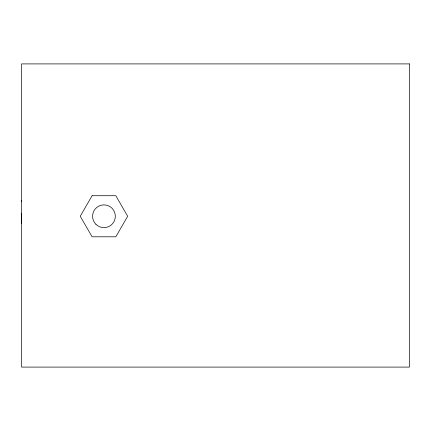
<?xml version="1.0" encoding="UTF-8"?>
<svg xmlns="http://www.w3.org/2000/svg" width="431" height="431" viewBox="0 0 431 431"><rect width="100%" height="100%" fill="white"/><g stroke="black" fill="none" stroke-linecap="round" stroke-linejoin="round"><path stroke-width="0.65" d="M21.55 223.716L21.55 213.189M21.55 201.374L21.55 200.334M92.099 195.717L80.241 216.26L92.099 236.797L115.815 236.797L127.673 216.26L115.815 195.717L92.099 195.717M409.45 63.907L21.55 63.907L21.55 367.093L409.45 367.093L409.45 63.907M95.914 224.298A11.368 11.368 0 0 0 114.937 219.201A11.368 11.368 0 0 0 101.016 205.275A11.368 11.368 0 0 0 95.914 224.298"/></g></svg>
